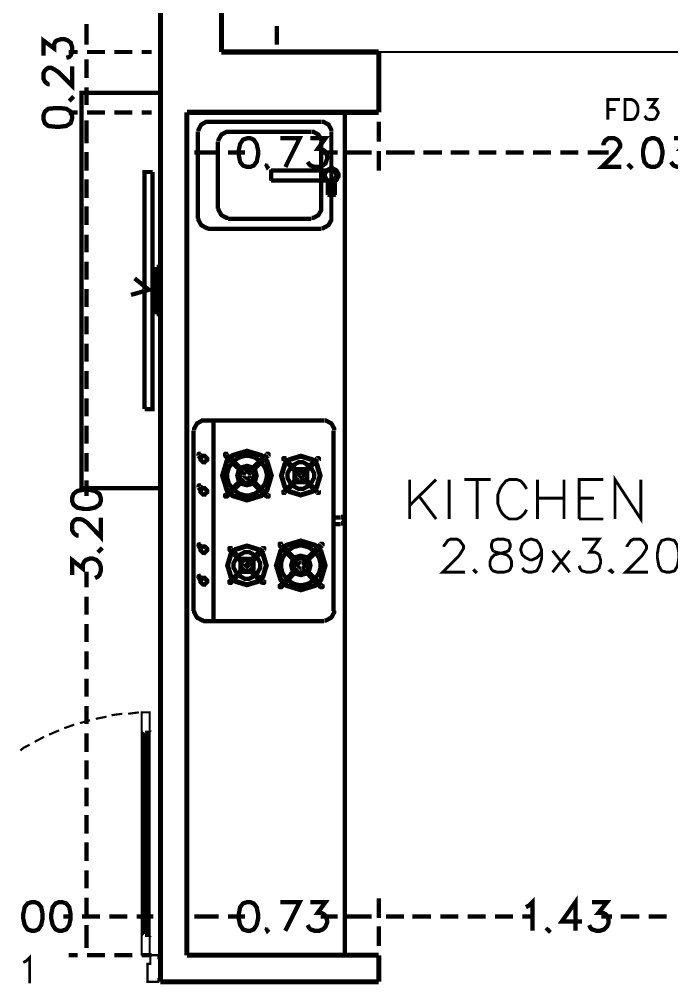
# Model space of a CAD drawing. Extents: x 0.2 to 11.4, y 0.2 to 8.2.
# Drawn here: x 4.936 to 6.45, y 3.765 to 6.004 of the extents above; entities that cross this region are included whole.
import ezdxf

# ---------------------------------------------------------------- set-up
doc = ezdxf.new("R2010")
doc.units = 0
doc.layers.get('0').update_dxf_attribs({"linetype": 'CONTINUOUS'})

msp = doc.modelspace()

# ---------------------------------------------------------------- linework, layer by layer
at = {"color": 0}
for points, const_width in [([(5.26335, 3.77165), (5.26335, 6.44667), (5.26335, 7.22331)], 0.011667), ([(5.26335, 3.77165), (5.26335, 6.44667), (5.26335, 7.22331)], 0.01), ([(5.405, 5.92833), (5.405, 6.70335)], 0.011667), ([(5.405, 5.92833), (5.405, 6.70335)], 0.01), ([(5.09169, 5.96164), (5.09169, 5.99333)], 0.01), ([(5.53331, 5.96164), (5.53331, 5.98833)], 0.01), ([(4.99164, 5.91997), (4.99164, 5.95503), (5.01665, 5.93668), (5.01665, 5.94667), (5.02001, 5.95335), (5.02333, 5.95503), (5.03331, 5.95833), (5.03999, 5.95833), (5.04833, 5.95503), (5.05501, 5.94997), (5.05832, 5.94), (5.05832, 5.93001), (5.05501, 5.91997), (5.05165, 5.91667), (5.04497, 5.91499)], 0.01), ([(5.09169, 5.94499), (5.09169, 5.96164)], 0.01), ([(5.53331, 5.94499), (5.53331, 5.96164)], 0.01), ([(5.77001, 5.92833), (5.405, 5.92833)], 0.011667), ([(5.77001, 5.78836), (5.77001, 5.92833)], 0.011667), ([(5.07167, 5.92833), (5.05003, 5.92833)], 0.01), ([(5.07167, 5.92833), (5.05003, 5.92833)], 0.01), ([(5.09169, 5.91168), (5.09169, 5.89501)], 0.01), ([(5.13499, 5.92833), (5.09332, 5.92833)], 0.01), ([(5.13499, 5.92833), (5.09332, 5.92833)], 0.01), ([(5.19835, 5.92833), (5.15668, 5.92833)], 0.01), ([(5.19835, 5.92833), (5.15668, 5.92833)], 0.01), ([(5.24333, 5.92833), (5.22, 5.92833)], 0.01), ([(5.24333, 5.92833), (5.22, 5.92833)], 0.01), ([(5.77001, 5.92833), (5.405, 5.92833)], 0.01), ([(5.42503, 5.92833), (5.45833, 5.92833)], 0.01), ([(5.47835, 5.92833), (5.52165, 5.92833)], 0.01), ([(5.54167, 5.92833), (5.57497, 5.92833)], 0.01), ([(5.77001, 5.78836), (5.77001, 5.92833)], 0.01), ([(5.77001, 5.92833), (7.00999, 5.92833)], 0.005), ([(5.00667, 5.85335), (5.00331, 5.85335), (4.99832, 5.85667), (4.99501, 5.86003), (4.99164, 5.86664), (4.99164, 5.87831), (4.99501, 5.88499), (4.99832, 5.88835), (5.00331, 5.89165), (5.00999, 5.89165), (5.01665, 5.88835), (5.02669, 5.88167), (5.05832, 5.84999), (5.05832, 5.89501)], 0.01), ([(5.09169, 5.89501), (5.09169, 5.86833)], 0.01), ([(5.09169, 5.84668), (5.09169, 5.82167)], 0.01), ([(5.05165, 5.82167), (5.05501, 5.81836), (5.05832, 5.82167), (5.05501, 5.82497)], 0.01), ([(5.09169, 5.80501), (5.09169, 5.82167)], 0.01), ([(6.30165, 5.77165), (6.30165, 5.81836), (6.33003, 5.81836)], 0.006667), ([(6.39165, 5.81836), (6.41499, 5.81836), (6.40169, 5.80003), (6.40831, 5.80003), (6.41336, 5.79833), (6.41499, 5.79497), (6.41835, 5.78999), (6.41835, 5.785), (6.41499, 5.77832), (6.41168, 5.77333), (6.405, 5.77165), (6.39833, 5.77165), (6.39165, 5.77333), (6.38997, 5.77669), (6.38667, 5.78)], 0.006667), ([(5.07167, 5.78836), (5.05003, 5.78836)], 0.01), ([(5.07167, 5.78836), (5.05003, 5.78836)], 0.01), ([(5.13499, 5.78836), (5.09332, 5.78836)], 0.01), ([(5.13499, 5.78836), (5.09332, 5.78836)], 0.01), ([(5.19835, 5.78836), (5.15668, 5.78836)], 0.01), ([(5.19835, 5.78836), (5.15668, 5.78836)], 0.01), ([(5.24333, 5.78836), (5.22, 5.78836)], 0.01), ([(5.24333, 5.78836), (5.22, 5.78836)], 0.01), ([(5.77001, 5.78836), (5.32497, 5.78836)], 0.011667), ([(5.32497, 5.78836), (5.32497, 3.83333)], 0.011667), ([(5.77001, 5.78836), (5.32497, 5.78836)], 0.01), ([(5.32497, 5.78836), (5.32497, 3.83333)], 0.01), ([(5.69168, 5.78836), (5.69168, 3.83333)], 0.01), ([(6.30165, 5.79497), (6.31999, 5.79497)], 0.006667), ([(5.09169, 5.77001), (5.09169, 5.75331)], 0.01), ([(5.09169, 5.75331), (5.09169, 5.71669)], 0.01), ([(5.32497, 5.76665), (5.32497, 5.72)], 0.01), ([(5.37418, 5.76665), (5.37017, 5.76665), (5.35824, 5.7601), (5.35167, 5.74815), (5.35167, 5.74414)], 0.01), ([(5.63667, 5.76665), (5.37332, 5.76665)], 0.01), ([(5.66, 5.74414), (5.66, 5.74815), (5.65338, 5.7601), (5.64144, 5.76665), (5.63747, 5.76665)], 0.01), ([(5.77001, 5.76665), (5.77001, 5.72)], 0.01), ([(5.77001, 5.76665), (5.77001, 5.72)], 0.01), ([(5.34999, 5.54167), (5.34999, 5.74333)], 0.01), ([(5.42085, 5.74333), (5.41683, 5.74333), (5.40489, 5.73676), (5.39833, 5.72483), (5.39833, 5.72081)], 0.01), ([(5.61333, 5.74333), (5.41997, 5.74333)], 0.01), ([(5.54167, 5.72835), (5.58664, 5.72835), (5.55333, 5.66168)], 0.01), ([(5.61165, 5.72835), (5.64665, 5.72835), (5.62831, 5.70335), (5.63667, 5.70335), (5.64333, 5.69997), (5.64665, 5.69667), (5.65001, 5.68668), (5.65001, 5.68001), (5.64665, 5.66997), (5.63997, 5.66499), (5.63167, 5.66168), (5.62169, 5.66168), (5.61165, 5.66499), (5.60835, 5.66835), (5.60499, 5.67333)], 0.01), ([(5.63667, 5.72081), (5.63667, 5.72483), (5.63004, 5.73676), (5.61811, 5.74333), (5.61415, 5.74333)], 0.01), ([(5.66, 5.74333), (5.66, 5.54167)], 0.01), ([(6.29167, 5.71164), (6.29167, 5.715), (6.29497, 5.72168), (6.29833, 5.72499), (6.30333, 5.72835), (6.31668, 5.72835), (6.32335, 5.72499), (6.32667, 5.72168), (6.33003, 5.715), (6.33003, 5.70833), (6.32667, 5.70335), (6.31999, 5.69336), (6.28836, 5.66168), (6.33333, 5.66168)], 0.01), ([(6.45503, 5.72835), (6.49001, 5.72835), (6.47, 5.70335), (6.47999, 5.70335), (6.48665, 5.69997), (6.49001, 5.69667), (6.49333, 5.68668), (6.49333, 5.68001), (6.49001, 5.66997), (6.48335, 5.66499), (6.47331, 5.66168), (6.46332, 5.66168), (6.45503, 5.66499), (6.45167, 5.66835), (6.44835, 5.67333)], 0.01), ([(5.39665, 5.565), (5.39665, 5.72)], 0.01), ([(5.63667, 5.72), (5.63667, 5.565)], 0.01), ([(5.09169, 5.69667), (5.09169, 5.65332)], 0.01), ([(5.32497, 5.69835), (5.32497, 5.65332)], 0.01), ([(5.34169, 5.69499), (5.35835, 5.69499)], 0.01), ([(5.35835, 5.69499), (5.39833, 5.69499)], 0.01), ([(5.41997, 5.69499), (5.46001, 5.69499)], 0.01), ([(5.67503, 5.69499), (5.63499, 5.69499)], 0.01), ([(5.73665, 5.69499), (5.69667, 5.69499)], 0.01), ([(5.75331, 5.69499), (5.73665, 5.69499)], 0.01), ([(5.77001, 5.69835), (5.77001, 5.65332)], 0.01), ([(5.77001, 5.69835), (5.77001, 5.65332)], 0.01), ([(5.78668, 5.69499), (5.80333, 5.69499)], 0.01), ([(5.80333, 5.69499), (5.85335, 5.69499)], 0.01), ([(5.87332, 5.69499), (5.91667, 5.69499)], 0.01), ([(5.93668, 5.69499), (5.97999, 5.69499)], 0.01), ([(6.00168, 5.69499), (6.04335, 5.69499)], 0.01), ([(6.065, 5.69499), (6.10667, 5.69499)], 0.01), ([(6.12831, 5.69499), (6.16997, 5.69499)], 0.01), ([(6.19168, 5.69499), (6.23335, 5.69499)], 0.01), ([(6.25499, 5.69499), (6.30333, 5.69499)], 0.01), ([(5.51167, 5.66835), (5.50999, 5.66499), (5.51167, 5.66168), (5.51497, 5.66499)], 0.01), ([(6.35499, 5.66835), (6.35167, 5.66499), (6.35499, 5.66168), (6.35835, 5.66499)], 0.01), ([(5.22667, 5.09999), (5.24501, 5.09999), (5.24501, 5.65001)], 0.01), ([(5.24501, 5.65001), (5.22667, 5.65001), (5.22667, 5.09999)], 0.01), ([(5.66, 5.65332), (5.52001, 5.65332)], 0.01), ([(5.52181, 5.65403), (5.52061, 5.65229), (5.52061, 5.63276), (5.52181, 5.63097)], 0.01), ([(5.66081, 5.63167), (5.66271, 5.63167), (5.66846, 5.63488), (5.67165, 5.64063), (5.67165, 5.64253), (5.67165, 5.64447), (5.66846, 5.65018), (5.66271, 5.65332), (5.66081, 5.65332)], 0.01), ([(5.09169, 5.63336), (5.09169, 5.59)], 0.01), ([(5.66, 5.62999), (5.52001, 5.62999)], 0.01), ([(5.65169, 5.62999), (5.65169, 5.59668)], 0.01), ([(5.66835, 5.63336), (5.66835, 5.59668)], 0.01), ([(5.653, 5.59776), (5.65414, 5.59685), (5.66749, 5.59685), (5.66862, 5.59776)], 0.01), ([(5.09169, 5.56999), (5.09169, 5.52669)], 0.01), ([(5.39833, 5.56581), (5.39833, 5.56185), (5.40489, 5.54997), (5.41683, 5.54335), (5.42085, 5.54335)], 0.01), ([(5.61415, 5.54335), (5.61811, 5.54335), (5.63004, 5.54997), (5.63667, 5.56185), (5.63667, 5.56581)], 0.01), ([(5.35167, 5.54249), (5.35167, 5.53851), (5.35824, 5.52664), (5.37017, 5.52001), (5.37418, 5.52001)], 0.01), ([(5.61333, 5.54167), (5.41997, 5.54167)], 0.01), ([(5.63747, 5.52001), (5.64144, 5.52001), (5.65338, 5.52664), (5.66, 5.53851), (5.66, 5.54249)], 0.01), ([(5.09169, 5.50499), (5.09169, 5.46332)], 0.01), ([(5.63667, 5.51833), (5.37332, 5.51833)], 0.01), ([(5.09169, 5.44168), (5.09169, 5.40001)], 0.01), ([(5.25499, 5.31999), (5.25499, 5.43001)], 0.01), ([(5.25499, 5.43001), (5.26335, 5.43001)], 0.01), ([(5.26335, 5.31999), (5.26335, 5.43001)], 0.01), ([(5.19499, 5.36501), (5.23665, 5.37668), (5.20335, 5.40332)], 0.01), ([(5.09169, 5.37831), (5.09169, 5.33664)], 0.01), ([(5.24501, 5.38499), (5.25499, 5.38499)], 0.01), ([(5.24501, 5.36664), (5.25499, 5.36664)], 0.01), ([(5.09169, 5.315), (5.09169, 5.27333)], 0.01), ([(5.25499, 5.31999), (5.26335, 5.31999)], 0.01), ([(5.09169, 5.25168), (5.09169, 5.21001)], 0.01), ([(5.09169, 5.18832), (5.09169, 5.14665)], 0.01), ([(5.09169, 5.125), (5.09169, 5.08333)], 0.01), ([(5.09169, 5.06168), (5.09169, 5.02001)], 0.01), ([(5.36415, 5.07335), (5.36014, 5.07335), (5.34825, 5.06679), (5.34169, 5.05485), (5.34169, 5.05083)], 0.01), ([(5.64333, 5.07335), (5.36333, 5.07335)], 0.01), ([(5.38667, 5.07335), (5.38667, 4.60835)], 0.01), ([(5.66667, 5.05083), (5.66667, 5.05485), (5.66004, 5.06679), (5.64811, 5.07335), (5.64415, 5.07335)], 0.01), ([(5.34, 5.05003), (5.34, 4.63167)], 0.01), ([(5.66499, 4.63167), (5.66499, 5.05003)], 0.01), ([(5.09169, 4.99832), (5.09169, 4.95503)], 0.01), ([(5.35519, 4.99642), (5.35493, 4.99653), (5.35254, 4.99615), (5.35238, 4.99593), (5.35215, 4.99576), (5.35178, 4.99338), (5.35189, 4.99311)], 0.01), ([(5.35667, 4.98503), (5.35167, 4.99164)], 0.01), ([(5.36165, 4.99001), (5.35335, 4.99501)], 0.01), ([(5.45503, 4.95167), (5.41336, 4.99164)], 0.01), ([(5.41758, 4.99593), (5.41732, 4.99621), (5.41428, 4.99621), (5.41407, 4.99593), (5.41379, 4.99571), (5.41379, 4.99268), (5.41407, 4.9924)], 0.01), ([(5.45833, 4.95503), (5.41667, 4.99501)], 0.01), ([(5.5031, 4.98817), (5.49756, 4.99328), (5.46414, 5.00336), (5.43072, 4.99328), (5.42524, 4.98817)], 0.01), ([(5.5019, 4.98699), (5.49653, 4.99192), (5.46414, 5.00168), (5.43175, 4.99192), (5.42643, 4.98699)], 0.01), ([(5.46832, 4.95503), (5.50999, 4.99501)], 0.01), ([(5.47168, 4.95167), (5.51335, 4.99164)], 0.01), ([(5.51426, 4.9924), (5.51449, 4.99268), (5.51449, 4.99571), (5.51426, 4.99593), (5.514, 4.99621), (5.51096, 4.99621), (5.51074, 4.99593)], 0.01), ([(5.62017, 4.97954), (5.61578, 4.98361), (5.58914, 4.99169), (5.5625, 4.98361), (5.55817, 4.97954)], 0.01), ([(5.61903, 4.9784), (5.61481, 4.98232), (5.58914, 4.99001), (5.56353, 4.98232), (5.55929, 4.9784)], 0.01), ([(5.36664, 4.97667), (5.37001, 4.97499)], 0.01), ([(5.37001, 4.97835), (5.37169, 4.97667)], 0.01), ([(5.42182, 4.98475), (5.41672, 4.97928), (5.40663, 4.94586), (5.41678, 4.91243), (5.42188, 4.9069)], 0.01), ([(5.42301, 4.98356), (5.41808, 4.97825), (5.40831, 4.94586), (5.41808, 4.91347), (5.42301, 4.9081)], 0.01), ([(5.47819, 4.96343), (5.47613, 4.96511), (5.46414, 4.96837), (5.45215, 4.96511), (5.45014, 4.96343)], 0.01), ([(5.50532, 4.9081), (5.51019, 4.91347), (5.51997, 4.94586), (5.51019, 4.97825), (5.50532, 4.98356)], 0.01), ([(5.50651, 4.9069), (5.51156, 4.91243), (5.52165, 4.94586), (5.51156, 4.97928), (5.50651, 4.98475)], 0.01), ([(5.55544, 4.97689), (5.55138, 4.9725), (5.54329, 4.94586), (5.55138, 4.91922), (5.55544, 4.91482)], 0.01), ([(5.55658, 4.97569), (5.55268, 4.97146), (5.54497, 4.94586), (5.55268, 4.92025), (5.55658, 4.91601)], 0.01), ([(5.55263, 4.98594), (5.55236, 4.98622), (5.54926, 4.98622), (5.54904, 4.98594), (5.54878, 4.98574), (5.54878, 4.98269), (5.54904, 4.98242)], 0.01), ([(5.58165, 4.94997), (5.55003, 4.98335)], 0.01), ([(5.58501, 4.95335), (5.55165, 4.98503)], 0.01), ([(5.59332, 4.95335), (5.62668, 4.98503)], 0.01), ([(5.59668, 4.94997), (5.62831, 4.98335)], 0.01), ([(5.62175, 4.91601), (5.6256, 4.92025), (5.63331, 4.94586), (5.6256, 4.97146), (5.62175, 4.97569)], 0.01), ([(5.62289, 4.91482), (5.6269, 4.91922), (5.63499, 4.94586), (5.6269, 4.9725), (5.62289, 4.97689)], 0.01), ([(5.63092, 4.98242), (5.63113, 4.98269), (5.63113, 4.98574), (5.63092, 4.98594), (5.63064, 4.98622), (5.62761, 4.98622), (5.62739, 4.98594)], 0.01), ([(5.44661, 4.95985), (5.44493, 4.95785), (5.44168, 4.94586), (5.44493, 4.93386), (5.44656, 4.93181)], 0.01), ([(5.449, 4.95757), (5.44764, 4.95589), (5.44764, 4.93582), (5.449, 4.93408)], 0.01), ([(5.47592, 4.96099), (5.47418, 4.96235), (5.4541, 4.96235), (5.45242, 4.96099)], 0.01), ([(5.45574, 4.95242), (5.45594, 4.95221), (5.45899, 4.95221), (5.45925, 4.95242), (5.45947, 4.95269), (5.45947, 4.95574), (5.45925, 4.95594)], 0.01), ([(5.46907, 4.95594), (5.46881, 4.95574), (5.46881, 4.95269), (5.46907, 4.95242), (5.46929, 4.95221), (5.47233, 4.95221), (5.4726, 4.95242)], 0.01), ([(5.47933, 4.93408), (5.48063, 4.93582), (5.48063, 4.95589), (5.47933, 4.95757)], 0.01), ([(5.48178, 4.93181), (5.4834, 4.93386), (5.48665, 4.94586), (5.4834, 4.95785), (5.48178, 4.95985)], 0.01), ([(5.57551, 4.95676), (5.57422, 4.95518), (5.57422, 4.93653), (5.57551, 4.9349)], 0.01), ([(5.57665, 4.95557), (5.57551, 4.95415), (5.57551, 4.93761), (5.57665, 4.93614)], 0.01), ([(5.6001, 4.95953), (5.59847, 4.96083), (5.57981, 4.96083), (5.57824, 4.95953)], 0.01), ([(5.59885, 4.95833), (5.59739, 4.95947), (5.58089, 4.95947), (5.57949, 4.95833)], 0.01), ([(5.58242, 4.95074), (5.58263, 4.95051), (5.58567, 4.95051), (5.58594, 4.95074), (5.58615, 4.95101), (5.58615, 4.95404), (5.58594, 4.95426)], 0.01), ([(5.59407, 4.95426), (5.59381, 4.95404), (5.59381, 4.95101), (5.59407, 4.95074), (5.59429, 4.95053), (5.59733, 4.95053), (5.5976, 4.95074)], 0.01), ([(5.60167, 4.93614), (5.60275, 4.93761), (5.60275, 4.95415), (5.60167, 4.95557)], 0.01), ([(5.60286, 4.9349), (5.60411, 4.93653), (5.60411, 4.95518), (5.60286, 4.95676)], 0.01), ([(5.09169, 4.935), (5.09169, 4.89833)], 0.01), ([(5.35519, 4.92312), (5.35493, 4.92324), (5.35254, 4.92279), (5.35238, 4.92258), (5.35215, 4.92242), (5.35178, 4.92008), (5.35189, 4.91982)], 0.01), ([(5.36165, 4.91667), (5.35335, 4.92165)], 0.01), ([(5.45503, 4.94), (5.41336, 4.90001)], 0.01), ([(5.45833, 4.93668), (5.41667, 4.89665)], 0.01), ([(5.45014, 4.92828), (5.45215, 4.92665), (5.46414, 4.92339), (5.47613, 4.92665), (5.47819, 4.92828)], 0.01), ([(5.45242, 4.93072), (5.4541, 4.92942), (5.47418, 4.92942), (5.47592, 4.93072)], 0.01), ([(5.45925, 4.93739), (5.45947, 4.93767), (5.45947, 4.94069), (5.45925, 4.94092), (5.45899, 4.94119), (5.45594, 4.94119), (5.45574, 4.94092)], 0.01), ([(5.46832, 4.93668), (5.50999, 4.89665)], 0.01), ([(5.4726, 4.94092), (5.47233, 4.94119), (5.46929, 4.94119), (5.46907, 4.94092), (5.46881, 4.94069), (5.46881, 4.93767), (5.46907, 4.93739)], 0.01), ([(5.47168, 4.94), (5.51335, 4.90001)], 0.01), ([(5.58165, 4.94168), (5.55003, 4.90831)], 0.01), ([(5.58501, 4.93832), (5.55165, 4.90668)], 0.01), ([(5.57824, 4.93218), (5.57981, 4.93093), (5.59847, 4.93093), (5.6001, 4.93218)], 0.01), ([(5.57949, 4.93332), (5.58089, 4.93224), (5.59739, 4.93224), (5.59885, 4.93332)], 0.01), ([(5.58594, 4.93907), (5.58615, 4.93935), (5.58615, 4.94239), (5.58594, 4.9426), (5.58567, 4.94287), (5.58263, 4.94287), (5.58242, 4.9426)], 0.01), ([(5.59332, 4.93832), (5.62668, 4.90668)], 0.01), ([(5.5976, 4.9426), (5.59733, 4.94287), (5.59429, 4.94287), (5.59407, 4.9426), (5.59381, 4.94239), (5.59381, 4.93935), (5.59407, 4.93907)], 0.01), ([(5.59668, 4.94168), (5.62831, 4.90831)], 0.01), ([(5.84169, 4.845), (5.84169, 4.93668)], 0.006667), ([(5.90332, 4.93668), (5.84169, 4.87668)], 0.006667), ([(5.93332, 4.845), (5.93332, 4.93668)], 0.006667), ([(5.96832, 4.93668), (6.03, 4.93668)], 0.006667), ([(5.99832, 4.93668), (5.99832, 4.845)], 0.006667), ([(6.11333, 4.91499), (6.10835, 4.92333), (6.09999, 4.93332), (6.09, 4.93668), (6.07335, 4.93668), (6.065, 4.93332), (6.05664, 4.92333), (6.05165, 4.91499), (6.04665, 4.90169), (6.04665, 4.87999), (6.05165, 4.86664), (6.05664, 4.85835), (6.065, 4.84999), (6.07335, 4.845), (6.09, 4.845), (6.09999, 4.84999), (6.10835, 4.85835), (6.11333, 4.86664)], 0.006667), ([(6.13835, 4.845), (6.13835, 4.93668)], 0.006667), ([(6.19997, 4.93668), (6.19997, 4.845)], 0.006667), ([(6.23503, 4.845), (6.23503, 4.93668), (6.29167, 4.93668)], 0.006667), ([(6.31836, 4.845), (6.31836, 4.93668), (6.37831, 4.845), (6.37831, 4.93668)], 0.006667), ([(5.35667, 4.91168), (5.35167, 4.91835)], 0.01), ([(5.36664, 4.90169), (5.37001, 4.90169)], 0.01), ([(5.37001, 4.905), (5.37169, 4.90332)], 0.01), ([(5.41407, 4.90093), (5.41379, 4.90072), (5.41379, 4.89768), (5.41407, 4.8974), (5.41428, 4.89719), (5.41732, 4.89719), (5.41758, 4.8974)], 0.01), ([(5.42524, 4.90354), (5.43072, 4.89849), (5.46414, 4.88835), (5.49756, 4.89849), (5.5031, 4.90354)], 0.01), ([(5.42643, 4.90468), (5.43175, 4.89979), (5.46414, 4.89003), (5.49653, 4.89979), (5.5019, 4.90468)], 0.01), ([(5.51074, 4.8974), (5.51096, 4.89719), (5.514, 4.89719), (5.51426, 4.8974), (5.51449, 4.89768), (5.51449, 4.90072), (5.51426, 4.90093)], 0.01), ([(5.54904, 4.90929), (5.54878, 4.90907), (5.54878, 4.90597), (5.54904, 4.90571), (5.54926, 4.90549), (5.55236, 4.90549), (5.55263, 4.90571)], 0.01), ([(5.55817, 4.91211), (5.5625, 4.9081), (5.58914, 4.90001), (5.61578, 4.9081), (5.62017, 4.91211)], 0.01), ([(5.55929, 4.91325), (5.56353, 4.9094), (5.58914, 4.90169), (5.61481, 4.9094), (5.61903, 4.91325)], 0.01), ([(5.62739, 4.90571), (5.62761, 4.90549), (5.63064, 4.90549), (5.63092, 4.90571), (5.63113, 4.90597), (5.63113, 4.90907), (5.63092, 4.90929)], 0.01), ([(5.86333, 4.89833), (5.90332, 4.845)], 0.006667), ([(6.13835, 4.89333), (6.19997, 4.89333)], 0.006667), ([(6.23503, 4.89333), (6.27001, 4.89333)], 0.006667), ([(5.07335, 4.80664), (5.06999, 4.80664), (5.065, 4.81), (5.06168, 4.81332), (5.05832, 4.81999), (5.05832, 4.83333), (5.06168, 4.84), (5.065, 4.84332), (5.06999, 4.845), (5.07667, 4.845), (5.08333, 4.84332), (5.09332, 4.83664), (5.125, 4.80333), (5.125, 4.84831)], 0.01), ([(5.66499, 4.84831), (5.68164, 4.84831)], 0.01), ([(5.66499, 4.83333), (5.68164, 4.83333)], 0.01), ([(5.68251, 4.83501), (5.68435, 4.83501), (5.69, 4.84065), (5.69, 4.8425), (5.69, 4.8444), (5.68435, 4.84999), (5.68251, 4.84999)], 0.01), ([(6.23503, 4.845), (6.29167, 4.845)], 0.006667), ([(5.54428, 4.7876), (5.544, 4.78787), (5.54096, 4.78787), (5.54075, 4.7876), (5.54047, 4.78738), (5.54047, 4.78435), (5.54075, 4.78407)], 0.01), ([(5.6281, 4.77983), (5.62256, 4.78494), (5.58914, 4.79503), (5.55572, 4.78494), (5.55024, 4.77983)], 0.01), ([(5.6269, 4.77865), (5.62153, 4.78358), (5.58914, 4.79335), (5.55675, 4.78358), (5.55143, 4.77865)], 0.01), ([(5.63926, 4.78407), (5.63949, 4.78435), (5.63949, 4.78738), (5.63926, 4.7876), (5.639, 4.78787), (5.63596, 4.78787), (5.63574, 4.7876)], 0.01), ([(5.92165, 4.78), (5.92165, 4.78331), (5.92665, 4.78999), (5.93001, 4.79497), (5.93668, 4.79833), (5.95167, 4.79833), (5.95833, 4.79497), (5.96164, 4.78999), (5.96669, 4.78331), (5.96669, 4.77669), (5.96164, 4.76833), (5.95503, 4.75836), (5.91835, 4.72168), (5.97, 4.72168)], 0.006667), ([(6.14833, 4.77165), (6.14333, 4.76167), (6.13667, 4.75499), (6.125, 4.75), (6.12169, 4.75), (6.11165, 4.75499), (6.10335, 4.76167), (6.09999, 4.77165), (6.09999, 4.77669), (6.10335, 4.78668), (6.11165, 4.79497), (6.12169, 4.79833), (6.125, 4.79833), (6.13667, 4.79497), (6.14333, 4.78668), (6.14833, 4.77165), (6.14833, 4.75499), (6.14333, 4.73665), (6.13667, 4.72499), (6.125, 4.72168), (6.11833, 4.72168), (6.10835, 4.72499), (6.10335, 4.73167)], 0.006667), ([(6.24164, 4.79833), (6.28168, 4.79833), (6.25999, 4.76833), (6.27165, 4.76833), (6.27832, 4.76497), (6.28168, 4.76167), (6.285, 4.75), (6.285, 4.74333), (6.28168, 4.73167), (6.27501, 4.72499), (6.26335, 4.72168), (6.25331, 4.72168), (6.24164, 4.72499), (6.23833, 4.72835), (6.23503, 4.73665)], 0.006667), ([(6.34668, 4.78), (6.34668, 4.78331), (6.35167, 4.78999), (6.35499, 4.79497), (6.36165, 4.79833), (6.37668, 4.79833), (6.38336, 4.79497), (6.38667, 4.78999), (6.39165, 4.78331), (6.39165, 4.77669), (6.38667, 4.76833), (6.37999, 4.75836), (6.34332, 4.72168), (6.39501, 4.72168)], 0.006667), ([(5.11833, 4.77501), (5.12169, 4.77165), (5.125, 4.77501), (5.12169, 4.77832)], 0.01), ([(5.35519, 4.78646), (5.35493, 4.78657), (5.35254, 4.78614), (5.35238, 4.78592), (5.35215, 4.78575), (5.35178, 4.78342), (5.35189, 4.78315)], 0.01), ([(5.35667, 4.77501), (5.35167, 4.78331)], 0.01), ([(5.36165, 4.78), (5.35335, 4.785)], 0.01), ([(5.36664, 4.76665), (5.37001, 4.76497)], 0.01), ([(5.37001, 4.76833), (5.37169, 4.76665)], 0.01), ([(5.43044, 4.76856), (5.42638, 4.76417), (5.41829, 4.73753), (5.42638, 4.71089), (5.43044, 4.70649)], 0.01), ([(5.43158, 4.76736), (5.42768, 4.76313), (5.41997, 4.73753), (5.42768, 4.71192), (5.43158, 4.70768)], 0.01), ([(5.45665, 4.74001), (5.42333, 4.77333)], 0.01), ([(5.42763, 4.77761), (5.42736, 4.77789), (5.42426, 4.77789), (5.42404, 4.77761), (5.42378, 4.7774), (5.42378, 4.77436), (5.42404, 4.77408)], 0.01), ([(5.45833, 4.74333), (5.42665, 4.77669)], 0.01), ([(5.49517, 4.77121), (5.49078, 4.77528), (5.46414, 4.78336), (5.4375, 4.77528), (5.43317, 4.77121)], 0.01), ([(5.49403, 4.77007), (5.48981, 4.77399), (5.46414, 4.78168), (5.43853, 4.77399), (5.43431, 4.77007)], 0.01), ([(5.46669, 4.74333), (5.5, 4.77669)], 0.01), ([(5.47, 4.74001), (5.50331, 4.77333)], 0.01), ([(5.49675, 4.70768), (5.5006, 4.71192), (5.50831, 4.73753), (5.5006, 4.76313), (5.49675, 4.76736)], 0.01), ([(5.49789, 4.70649), (5.5019, 4.71089), (5.50999, 4.73753), (5.5019, 4.76417), (5.49789, 4.76856)], 0.01), ([(5.50429, 4.77408), (5.5045, 4.77436), (5.5045, 4.7774), (5.50429, 4.77761), (5.50401, 4.77789), (5.50092, 4.77789), (5.50071, 4.77761)], 0.01), ([(5.54682, 4.77642), (5.54172, 4.77094), (5.53163, 4.73753), (5.54178, 4.7041), (5.54688, 4.69857)], 0.01), ([(5.54801, 4.77522), (5.54308, 4.76992), (5.53331, 4.73753), (5.54308, 4.70514), (5.54801, 4.69976)], 0.01), ([(5.58003, 4.74164), (5.53999, 4.78331)], 0.01), ([(5.58333, 4.74501), (5.54335, 4.78668)], 0.01), ([(5.595, 4.74501), (5.63499, 4.78668)], 0.01), ([(5.59831, 4.74164), (5.63835, 4.78331)], 0.01), ([(5.63032, 4.69976), (5.63519, 4.70514), (5.64496, 4.73753), (5.63519, 4.76992), (5.63032, 4.77522)], 0.01), ([(5.63151, 4.69857), (5.63656, 4.7041), (5.64665, 4.73753), (5.63656, 4.77094), (5.63151, 4.77642)], 0.01), ([(6.17333, 4.72168), (6.21332, 4.77165)], 0.006667), ([(6.21332, 4.72168), (6.17333, 4.77165)], 0.006667), ([(5.05832, 4.715), (5.05832, 4.75), (5.08333, 4.72999), (5.08333, 4.74001), (5.08664, 4.74669), (5.09, 4.75), (5.09999, 4.75331), (5.10667, 4.75331), (5.11501, 4.75), (5.12169, 4.74333), (5.125, 4.73335), (5.125, 4.72499), (5.12169, 4.715), (5.11833, 4.71164), (5.11165, 4.70833)], 0.01), ([(5.45053, 4.74843), (5.44922, 4.74685), (5.44922, 4.72819), (5.45053, 4.72657)], 0.01), ([(5.45167, 4.74724), (5.45053, 4.74582), (5.45053, 4.72928), (5.45167, 4.72781)], 0.01), ([(5.4751, 4.75119), (5.47347, 4.7525), (5.45481, 4.7525), (5.45324, 4.75119)], 0.01), ([(5.47385, 4.75), (5.47239, 4.75114), (5.45589, 4.75114), (5.45449, 4.75)], 0.01), ([(5.45742, 4.74072), (5.45763, 4.7405), (5.46067, 4.7405), (5.46093, 4.74072), (5.46115, 4.741), (5.46115, 4.74403), (5.46093, 4.74425)], 0.01), ([(5.46739, 4.74425), (5.46712, 4.74403), (5.46712, 4.741), (5.46739, 4.74072), (5.46761, 4.7405), (5.47065, 4.7405), (5.47092, 4.74072)], 0.01), ([(5.47667, 4.72781), (5.47775, 4.72928), (5.47775, 4.74582), (5.47667, 4.74724)], 0.01), ([(5.47786, 4.72657), (5.47911, 4.72819), (5.47911, 4.74685), (5.47786, 4.74843)], 0.01), ([(5.57161, 4.75151), (5.56993, 4.74951), (5.56668, 4.73753), (5.56993, 4.72553), (5.57156, 4.72347)], 0.01), ([(5.574, 4.74924), (5.57264, 4.74756), (5.57264, 4.72749), (5.574, 4.72575)], 0.01), ([(5.60319, 4.7551), (5.60113, 4.75678), (5.58914, 4.76004), (5.57715, 4.75678), (5.57514, 4.7551)], 0.01), ([(5.60092, 4.75265), (5.59918, 4.75401), (5.5791, 4.75401), (5.57742, 4.75265)], 0.01), ([(5.58074, 4.7424), (5.58094, 4.74219), (5.58399, 4.74219), (5.58425, 4.7424), (5.58447, 4.74268), (5.58447, 4.74571), (5.58425, 4.74593)], 0.01), ([(5.59576, 4.74593), (5.59549, 4.74571), (5.59549, 4.74268), (5.59576, 4.7424), (5.59597, 4.74219), (5.59901, 4.74219), (5.59928, 4.7424)], 0.01), ([(5.60433, 4.72575), (5.60563, 4.72749), (5.60563, 4.74756), (5.60433, 4.74924)], 0.01), ([(5.60676, 4.72347), (5.6084, 4.72553), (5.61165, 4.73753), (5.6084, 4.74951), (5.60676, 4.75151)], 0.01), ([(5.09169, 4.68668), (5.09169, 4.72331)], 0.01), ([(5.45665, 4.73167), (5.42333, 4.69997)], 0.01), ([(5.45833, 4.72999), (5.42665, 4.69667)], 0.01), ([(5.45324, 4.72385), (5.45481, 4.7226), (5.47347, 4.7226), (5.4751, 4.72385)], 0.01), ([(5.45449, 4.72499), (5.45589, 4.7239), (5.47239, 4.7239), (5.47385, 4.72499)], 0.01), ([(5.46094, 4.73074), (5.46115, 4.73101), (5.46115, 4.73406), (5.46094, 4.73426), (5.46067, 4.73454), (5.45763, 4.73454), (5.45742, 4.73426)], 0.01), ([(5.46669, 4.72999), (5.5, 4.69667)], 0.01), ([(5.47092, 4.73426), (5.47065, 4.73454), (5.46761, 4.73454), (5.46739, 4.73426), (5.46712, 4.73406), (5.46712, 4.73101), (5.46739, 4.73074)], 0.01), ([(5.47, 4.73167), (5.50331, 4.69997)], 0.01), ([(5.58003, 4.73167), (5.53999, 4.69)], 0.01), ([(5.58333, 4.72835), (5.54335, 4.68668)], 0.01), ([(5.57514, 4.71994), (5.57715, 4.71832), (5.58914, 4.71506), (5.60113, 4.71832), (5.60319, 4.71994)], 0.01), ([(5.57742, 4.72239), (5.5791, 4.72108), (5.59918, 4.72108), (5.60092, 4.72239)], 0.01), ([(5.58425, 4.72906), (5.58447, 4.72933), (5.58447, 4.73236), (5.58425, 4.73258), (5.58399, 4.73286), (5.58094, 4.73286), (5.58072, 4.73258)], 0.01), ([(5.595, 4.72835), (5.63499, 4.68668)], 0.01), ([(5.59928, 4.73258), (5.59901, 4.73286), (5.59597, 4.73286), (5.59576, 4.73258), (5.59549, 4.73236), (5.59549, 4.72933), (5.59576, 4.72906)], 0.01), ([(5.59831, 4.73167), (5.63835, 4.69)], 0.01), ([(5.99501, 4.72835), (5.99164, 4.72499), (5.99501, 4.72168), (5.99832, 4.72499)], 0.006667), ([(6.31168, 4.72835), (6.30664, 4.72499), (6.31168, 4.72168), (6.315, 4.72499)], 0.006667), ([(5.35519, 4.71311), (5.35493, 4.71322), (5.35254, 4.71283), (5.35238, 4.71262), (5.35215, 4.71246), (5.35178, 4.71007), (5.35189, 4.70979)], 0.01), ([(5.35667, 4.70167), (5.35167, 4.71001)], 0.01), ([(5.36165, 4.70665), (5.35335, 4.71164)], 0.01), ([(5.42404, 4.70096), (5.42378, 4.70074), (5.42378, 4.69764), (5.42404, 4.69738), (5.42426, 4.69715), (5.42736, 4.69715), (5.42763, 4.69738)], 0.01), ([(5.43315, 4.70378), (5.4375, 4.69976), (5.46414, 4.69168), (5.49078, 4.69976), (5.49517, 4.70378)], 0.01), ([(5.43431, 4.70492), (5.43853, 4.70107), (5.46414, 4.69336), (5.48981, 4.70107), (5.49403, 4.70492)], 0.01), ([(5.50071, 4.69738), (5.50092, 4.69715), (5.50401, 4.69715), (5.50429, 4.69738), (5.5045, 4.69764), (5.5045, 4.70074), (5.50429, 4.70096)], 0.01), ([(5.36664, 4.69336), (5.37001, 4.69168)], 0.01), ([(5.37001, 4.69499), (5.37169, 4.69336)], 0.01), ([(5.54075, 4.69092), (5.54047, 4.69069), (5.54047, 4.68767), (5.54075, 4.68739), (5.54096, 4.68718), (5.544, 4.68718), (5.54428, 4.68739)], 0.01), ([(5.55024, 4.69521), (5.55572, 4.69015), (5.58914, 4.68001), (5.62256, 4.69015), (5.6281, 4.69521)], 0.01), ([(5.55143, 4.69635), (5.55675, 4.69146), (5.58914, 4.68169), (5.62153, 4.69146), (5.6269, 4.69635)], 0.01), ([(5.63574, 4.68739), (5.63596, 4.68718), (5.639, 4.68718), (5.63926, 4.68739), (5.63949, 4.68767), (5.63949, 4.69069), (5.63926, 4.69092)], 0.01), ([(5.09169, 4.62332), (5.09169, 4.66499)], 0.01), ([(5.34169, 4.63249), (5.34169, 4.62853), (5.34825, 4.61664), (5.36014, 4.61003), (5.36415, 4.61003)], 0.01), ([(5.64415, 4.61003), (5.64811, 4.61003), (5.66004, 4.61664), (5.66667, 4.62853), (5.66667, 4.63249)], 0.01), ([(5.36333, 4.60835), (5.64333, 4.60835)], 0.01), ([(5.09169, 4.56), (5.09169, 4.60167)], 0.01), ([(5.09169, 4.49669), (5.09169, 4.53836)], 0.01), ([(5.09169, 4.43332), (5.09169, 4.47499)], 0.01), ([(5.09169, 4.37001), (5.09169, 4.41168)], 0.01), ([(5.11333, 4.38167), (5.13835, 4.38667)], 0.005), ([(5.15001, 4.38997), (5.16168, 4.39165), (5.17503, 4.39333)], 0.005), ([(5.18832, 4.39333), (5.21332, 4.39665)], 0.005), ([(5.03999, 4.36003), (5.05003, 4.36333), (5.06332, 4.36833)], 0.005), ([(5.07667, 4.37169), (5.09999, 4.37831)], 0.005), ([(5.00499, 4.345), (5.02832, 4.35499)], 0.005), ([(5.09169, 4.30501), (5.09169, 4.34831)], 0.01), ([(5.22, 4.35167), (5.22, 3.87999)], 0.005), ([(5.22499, 4.34668), (5.22499, 3.88499)], 0.005), ([(5.23833, 4.35167), (5.23833, 4.34668), (5.23335, 4.34668), (5.23335, 4.35167), (5.23833, 4.35167), (5.23335, 4.34668)], 0.005), ([(5.23335, 4.35167), (5.23833, 4.34668), (5.23833, 3.88167)], 0.005), ([(4.93832, 4.30832), (4.94667, 4.315), (4.96001, 4.32167)], 0.005), ([(4.97168, 4.32835), (4.99333, 4.34)], 0.005), ([(5.09169, 4.24164), (5.09169, 4.285)], 0.01), ([(5.09169, 4.17833), (5.09169, 4.22168)], 0.01), ([(5.09169, 4.11501), (5.09169, 4.15831)], 0.01), ([(5.09169, 4.05165), (5.09169, 4.095)], 0.01), ([(5.09169, 3.98833), (5.09169, 4.03)], 0.01), ([(5.09169, 3.92503), (5.09169, 3.96669)], 0.01), ([(5.26335, 3.91997), (5.26335, 3.965)], 0.01), ([(5.32497, 3.91997), (5.32497, 3.965)], 0.01), ([(5.77001, 3.91997), (5.77001, 3.965)], 0.01), ([(5.77001, 3.91997), (5.77001, 3.965)], 0.01), ([(6.11165, 3.94499), (6.11833, 3.94835), (6.12668, 3.95665), (6.12668, 3.88997)], 0.01), ([(6.22667, 3.88997), (6.22667, 3.95665), (6.19499, 3.91168), (6.24164, 3.91168)], 0.01), ([(5.54167, 3.95665), (5.58664, 3.95665), (5.55333, 3.88997)], 0.01), ([(5.61165, 3.95665), (5.64665, 3.95665), (5.62831, 3.93164), (5.63667, 3.93164), (5.64333, 3.92833), (5.64665, 3.92503), (5.65001, 3.91499), (5.65001, 3.90831), (5.64665, 3.90001), (5.63997, 3.89333), (5.63167, 3.88997), (5.62169, 3.88997), (5.61165, 3.89333), (5.60835, 3.89665), (5.60499, 3.90332)], 0.01), ([(6.26497, 3.95665), (6.30003, 3.95665), (6.28, 3.93164), (6.28999, 3.93164), (6.29665, 3.92833), (6.30003, 3.92503), (6.30333, 3.91499), (6.30333, 3.90831), (6.30003, 3.90001), (6.29335, 3.89333), (6.28331, 3.88997), (6.27501, 3.88997), (6.26497, 3.89333), (6.26167, 3.89665), (6.25836, 3.90332)], 0.01), ([(5.06, 3.92333), (5.03836, 3.92333)], 0.01), ([(5.12332, 3.92333), (5.08165, 3.92333)], 0.01), ([(5.18668, 3.92333), (5.14501, 3.92333)], 0.01), ([(5.22999, 3.92333), (5.20833, 3.92333)], 0.01), ([(5.24669, 3.92333), (5.22999, 3.92333)], 0.01), ([(5.34169, 3.92333), (5.35835, 3.92333)], 0.01), ([(5.35835, 3.92333), (5.39833, 3.92333)], 0.01), ([(5.41997, 3.92333), (5.46001, 3.92333)], 0.01), ([(5.67503, 3.92333), (5.63499, 3.92333)], 0.01), ([(5.73665, 3.92333), (5.69667, 3.92333)], 0.01), ([(5.75331, 3.92333), (5.73665, 3.92333)], 0.01), ([(5.78668, 3.92333), (5.80333, 3.92333)], 0.01), ([(5.80333, 3.92333), (5.82835, 3.92333)], 0.01), ([(5.84831, 3.92333), (5.89165, 3.92333)], 0.01), ([(5.91336, 3.92333), (5.95503, 3.92333)], 0.01), ([(5.97667, 3.92333), (6.01833, 3.92333)], 0.01), ([(6.03999, 3.92333), (6.08165, 3.92333)], 0.01), ([(6.10335, 3.92333), (6.12668, 3.92333)], 0.01), ([(6.31168, 3.92333), (6.28668, 3.92333)], 0.01), ([(6.375, 3.92333), (6.33165, 3.92333)], 0.01), ([(6.43832, 3.92333), (6.39665, 3.92333)], 0.01), ([(5.09169, 3.86664), (5.09169, 3.90332)], 0.01), ([(5.26335, 3.85499), (5.26335, 3.90001)], 0.01), ([(5.32497, 3.85499), (5.32497, 3.90001)], 0.01), ([(5.51167, 3.89665), (5.50999, 3.89333), (5.51167, 3.88997), (5.51497, 3.89333)], 0.01), ([(5.77001, 3.85499), (5.77001, 3.90001)], 0.01), ([(5.77001, 3.85499), (5.77001, 3.90001)], 0.01), ([(6.16499, 3.89665), (6.16168, 3.89333), (6.16499, 3.88997), (6.16835, 3.89333)], 0.01), ([(5.23833, 3.87831), (5.23833, 3.88499), (5.23335, 3.88499), (5.23335, 3.87831), (5.23833, 3.87831), (5.23335, 3.88499)], 0.005), ([(5.23335, 3.87831), (5.23833, 3.88499)], 0.005), ([(5.09169, 3.84999), (5.09169, 3.86664)], 0.01), ([(4.94499, 3.81668), (4.95167, 3.81999), (4.96001, 3.82835), (4.96001, 3.76833)], 0.006667), ([(5.07167, 3.83333), (5.05003, 3.83333)], 0.01), ([(5.13499, 3.83333), (5.09332, 3.83333)], 0.01), ([(5.19835, 3.83333), (5.15668, 3.83333)], 0.01), ([(5.24333, 3.83333), (5.22, 3.83333)], 0.01), ([(5.77001, 3.83333), (5.32497, 3.83333)], 0.011667), ([(5.77001, 3.83333), (5.32497, 3.83333)], 0.01), ([(5.77001, 3.83333), (5.77001, 3.77165)], 0.011667), ([(5.77001, 3.83333), (5.77001, 3.77165)], 0.01), ([(5.32497, 3.77165), (5.26335, 3.77165)], 0.011667), ([(5.32497, 3.77165), (5.26335, 3.77165)], 0.01), ([(5.77001, 3.77165), (5.32497, 3.77165)], 0.011667), ([(5.77001, 3.77165), (5.32497, 3.77165)], 0.01)]:
    msp.add_lwpolyline(points, dxfattribs=dict(at, const_width=const_width))
for points, const_width in [([(5.26335, 5.83333), (5.08003, 5.83333), (5.08003, 4.91667), (5.26335, 4.91667), (5.26335, 5.83333)], 0.01), ([(4.99164, 5.77333), (4.99501, 5.76335), (5.00331, 5.75667), (5.02001, 5.75499), (5.03, 5.75499), (5.04497, 5.75667), (5.05501, 5.76335), (5.05832, 5.77333), (5.05832, 5.78), (5.05501, 5.78999), (5.04497, 5.79665), (5.03, 5.79833), (5.02001, 5.79833), (5.00331, 5.79665), (4.99501, 5.78999), (4.99164, 5.78), (4.99164, 5.77333)], 0.01), ([(6.34169, 5.77165), (6.34169, 5.81836), (6.35667, 5.81836), (6.36333, 5.815), (6.36664, 5.81168), (6.37001, 5.80664), (6.37169, 5.80003), (6.37169, 5.78999), (6.37001, 5.78331), (6.36664, 5.77832), (6.36333, 5.77333), (6.35667, 5.77165), (6.34169, 5.77165)], 0.006667), ([(5.465, 5.72835), (5.45503, 5.72499), (5.44835, 5.715), (5.44499, 5.69997), (5.44499, 5.69), (5.44835, 5.67333), (5.45503, 5.66499), (5.465, 5.66168), (5.47168, 5.66168), (5.47999, 5.66499), (5.48665, 5.67333), (5.49001, 5.69), (5.49001, 5.69997), (5.48665, 5.715), (5.47999, 5.72499), (5.47168, 5.72835), (5.465, 5.72835)], 0.01), ([(6.40332, 5.72835), (6.39333, 5.72499), (6.38667, 5.715), (6.38336, 5.69997), (6.38336, 5.69), (6.38667, 5.67333), (6.39333, 5.66499), (6.40332, 5.66168), (6.41, 5.66168), (6.41835, 5.66499), (6.42503, 5.67333), (6.42833, 5.69), (6.42833, 5.69997), (6.42503, 5.715), (6.41835, 5.72499), (6.41, 5.72835), (6.40332, 5.72835)], 0.01), ([(5.67665, 5.64253), (5.67665, 5.64535), (5.67199, 5.65369), (5.66357, 5.65831), (5.66081, 5.65831), (5.65799, 5.65831), (5.64963, 5.65369), (5.64501, 5.64535), (5.64501, 5.64253), (5.64501, 5.63976), (5.64963, 5.63135), (5.65799, 5.62668), (5.66081, 5.62668), (5.66357, 5.62668), (5.67199, 5.63135), (5.67665, 5.63976), (5.67665, 5.64253)], 0.01), ([(5.36415, 4.97667), (5.366, 4.97667), (5.37169, 4.98232), (5.37169, 4.98415), (5.37169, 4.98606), (5.366, 4.99164), (5.36415, 4.99164), (5.36225, 4.99164), (5.35667, 4.98606), (5.35667, 4.98415), (5.35667, 4.98232), (5.36225, 4.97667), (5.36415, 4.97667)], 0.01), ([(5.46419, 4.90001), (5.46864, 4.90001), (5.48199, 4.90365), (5.49653, 4.91347), (5.50635, 4.928), (5.50999, 4.9414), (5.50999, 4.94586), (5.50999, 4.95036), (5.50635, 4.96371), (5.49653, 4.97825), (5.48199, 4.98807), (5.46864, 4.99164), (5.46419, 4.99164), (5.45969, 4.99164), (5.44629, 4.98807), (5.43175, 4.97825), (5.42193, 4.96371), (5.41835, 4.95036), (5.41835, 4.94586), (5.41835, 4.9414), (5.42193, 4.928), (5.43175, 4.91347), (5.44629, 4.90365), (5.45969, 4.90001), (5.46419, 4.90001)], 0.01), ([(5.37001, 4.97667), (5.37001, 4.97667)], 0.01), ([(5.58919, 4.91499), (5.59461, 4.91499), (5.61094, 4.92404), (5.62001, 4.94043), (5.62001, 4.94586), (5.62001, 4.95133), (5.61094, 4.96767), (5.59461, 4.97667), (5.58919, 4.97667), (5.58371, 4.97667), (5.56733, 4.96767), (5.55832, 4.95133), (5.55832, 4.94586), (5.55832, 4.94043), (5.56733, 4.92404), (5.58371, 4.91499), (5.58919, 4.91499)], 0.01), ([(5.05832, 4.88667), (5.06168, 4.87831), (5.06999, 4.87169), (5.08664, 4.86833), (5.09668, 4.86833), (5.11165, 4.87169), (5.12169, 4.87831), (5.125, 4.88667), (5.125, 4.89333), (5.12169, 4.90332), (5.11165, 4.91), (5.09668, 4.91336), (5.08664, 4.91336), (5.06999, 4.91), (5.06168, 4.90332), (5.05832, 4.89333), (5.05832, 4.88667)], 0.01), ([(5.36415, 4.90169), (5.366, 4.90169), (5.37169, 4.90733), (5.37169, 4.90918), (5.37169, 4.91108), (5.366, 4.91667), (5.36415, 4.91667), (5.36225, 4.91667), (5.35667, 4.91108), (5.35667, 4.90918), (5.35667, 4.90733), (5.36225, 4.90169), (5.36415, 4.90169)], 0.01), ([(5.37001, 4.90169), (5.37001, 4.90169)], 0.01), ([(6.04497, 4.79833), (6.035, 4.79497), (6.03168, 4.78668), (6.03168, 4.78), (6.035, 4.77165), (6.04167, 4.76833), (6.05664, 4.76497), (6.06836, 4.76167), (6.07497, 4.75499), (6.07835, 4.74669), (6.07835, 4.73665), (6.07497, 4.72835), (6.07167, 4.72499), (6.06, 4.72168), (6.04497, 4.72168), (6.035, 4.72499), (6.03168, 4.72835), (6.02832, 4.73665), (6.02832, 4.74669), (6.03168, 4.75499), (6.03836, 4.76167), (6.05003, 4.76497), (6.06332, 4.76833), (6.07167, 4.77165), (6.07497, 4.78), (6.07497, 4.78668), (6.07167, 4.79497), (6.06, 4.79833), (6.04497, 4.79833)], 0.006667), ([(6.43832, 4.79833), (6.42665, 4.79497), (6.41997, 4.78331), (6.41667, 4.76497), (6.41667, 4.75499), (6.41997, 4.73665), (6.42665, 4.72499), (6.43832, 4.72168), (6.44499, 4.72168), (6.45665, 4.72499), (6.46332, 4.73665), (6.46669, 4.75499), (6.46669, 4.76497), (6.46332, 4.78331), (6.45665, 4.79497), (6.44499, 4.79833), (6.43832, 4.79833)], 0.006667), ([(5.36415, 4.76665), (5.366, 4.76665), (5.37169, 4.77229), (5.37169, 4.77414), (5.37169, 4.77604), (5.366, 4.78168), (5.36415, 4.78168), (5.36225, 4.78168), (5.35667, 4.77604), (5.35667, 4.77414), (5.35667, 4.77229), (5.36225, 4.76665), (5.36415, 4.76665)], 0.01), ([(5.37001, 4.76665), (5.37001, 4.76665)], 0.01), ([(5.46419, 4.70665), (5.46962, 4.70665), (5.48594, 4.71571), (5.49501, 4.7321), (5.49501, 4.73753), (5.49501, 4.743), (5.48594, 4.75933), (5.46962, 4.76833), (5.46419, 4.76833), (5.45871, 4.76833), (5.44233, 4.75933), (5.43332, 4.743), (5.43332, 4.73753), (5.43332, 4.7321), (5.44233, 4.71571), (5.45871, 4.70665), (5.46419, 4.70665)], 0.01), ([(5.58919, 4.69168), (5.59364, 4.69168), (5.60699, 4.69532), (5.62153, 4.70514), (5.63135, 4.71967), (5.63499, 4.73307), (5.63499, 4.73753), (5.63499, 4.74203), (5.63135, 4.75537), (5.62153, 4.76992), (5.60699, 4.77974), (5.59364, 4.78331), (5.58919, 4.78331), (5.58469, 4.78331), (5.57129, 4.77974), (5.55675, 4.76992), (5.54693, 4.75537), (5.54335, 4.74203), (5.54335, 4.73753), (5.54335, 4.73307), (5.54693, 4.71967), (5.55675, 4.70514), (5.57129, 4.69532), (5.58469, 4.69168), (5.58919, 4.69168)], 0.01), ([(5.36415, 4.69336), (5.366, 4.69336), (5.37169, 4.699), (5.37169, 4.70085), (5.37169, 4.70275), (5.366, 4.70833), (5.36415, 4.70833), (5.36225, 4.70833), (5.35667, 4.70275), (5.35667, 4.70085), (5.35667, 4.699), (5.36225, 4.69336), (5.36415, 4.69336)], 0.01), ([(5.37001, 4.69336), (5.37001, 4.69336)], 0.01), ([(5.22, 4.35167), (5.22499, 4.34668), (5.22999, 4.34668), (5.22999, 4.35167), (5.23833, 4.35167), (5.23833, 4.39665), (5.22, 4.39665), (5.22, 4.35167)], 0.005), ([(5.23335, 3.87831), (5.23335, 4.35167), (5.22999, 4.35167), (5.22999, 3.87831), (5.23335, 3.87831)], 0.005), ([(4.965, 3.95665), (4.95503, 3.95335), (4.94835, 3.94499), (4.94499, 3.92833), (4.94499, 3.91835), (4.94835, 3.90332), (4.95503, 3.89333), (4.965, 3.88997), (4.97168, 3.88997), (4.97999, 3.89333), (4.98665, 3.90332), (4.99001, 3.91835), (4.99001, 3.92833), (4.98665, 3.94499), (4.97999, 3.95335), (4.97168, 3.95665), (4.965, 3.95665)], 0.01), ([(5.02832, 3.95665), (5.02001, 3.95335), (5.01335, 3.94499), (5.00999, 3.92833), (5.00999, 3.91835), (5.01335, 3.90332), (5.02001, 3.89333), (5.02832, 3.88997), (5.035, 3.88997), (5.04497, 3.89333), (5.05165, 3.90332), (5.05501, 3.91835), (5.05501, 3.92833), (5.05165, 3.94499), (5.04497, 3.95335), (5.035, 3.95665), (5.02832, 3.95665)], 0.01), ([(5.465, 3.95665), (5.45503, 3.95335), (5.44835, 3.94499), (5.44499, 3.92833), (5.44499, 3.91835), (5.44835, 3.90332), (5.45503, 3.89333), (5.465, 3.88997), (5.47168, 3.88997), (5.47999, 3.89333), (5.48665, 3.90332), (5.49001, 3.91835), (5.49001, 3.92833), (5.48665, 3.94499), (5.47999, 3.95335), (5.47168, 3.95665), (5.465, 3.95665)], 0.01), ([(5.22, 3.87999), (5.22499, 3.88499), (5.22999, 3.88499), (5.22999, 3.87831), (5.23833, 3.87831), (5.23833, 3.83501), (5.22, 3.83501), (5.22, 3.87999)], 0.005), ([(5.23335, 3.78168), (5.23335, 3.77165), (5.25836, 3.77165), (5.25836, 3.77832), (5.26335, 3.77832), (5.26335, 3.82667), (5.25836, 3.82667), (5.25836, 3.83333), (5.24001, 3.83333), (5.24001, 3.81332), (5.23335, 3.81332), (5.23335, 3.78168)], 0.005)]:
    msp.add_lwpolyline(points, close=True, dxfattribs=dict(at, const_width=const_width))

doc.saveas('drawing.dxf')
